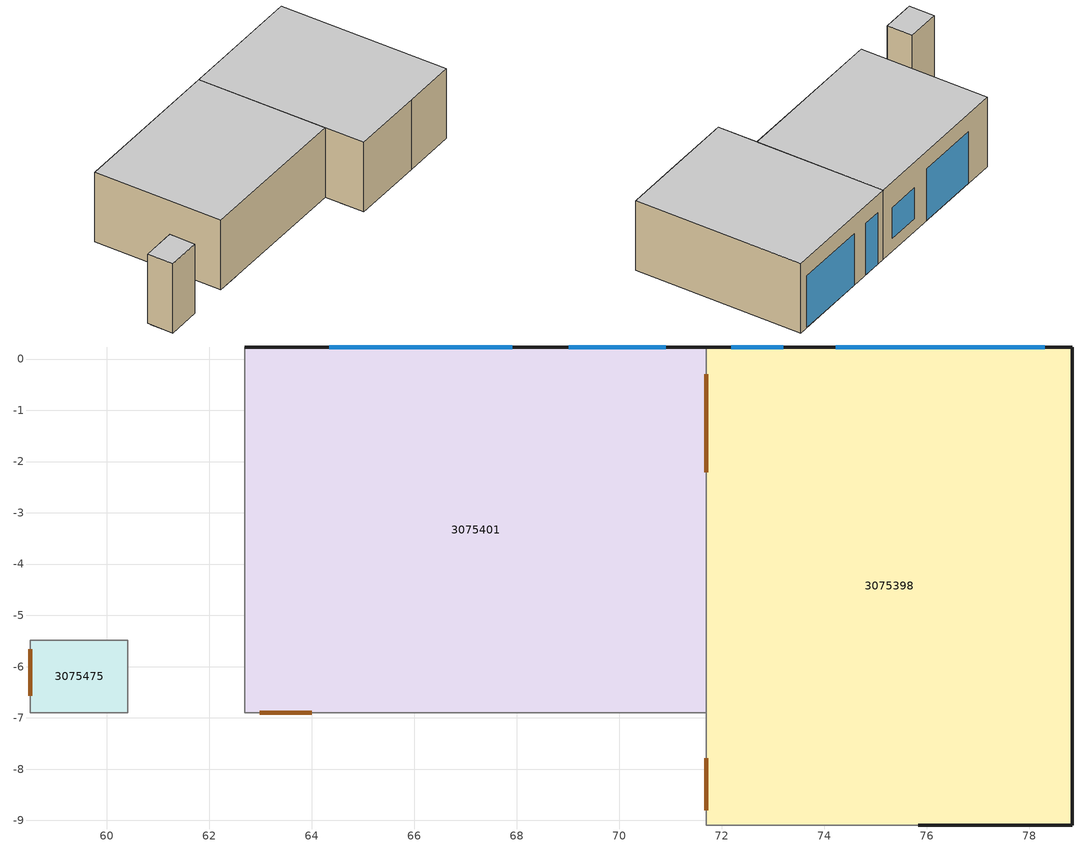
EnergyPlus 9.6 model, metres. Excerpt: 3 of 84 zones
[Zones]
3075401
 floor ground (7595720): 71.7,0.23 71.7,-6.9 62.7,-6.9 62.7,0.23 z46.64
 wall outside (7491882): 71.7,0.23 62.7,0.23 z46.64:50.68
 wall to 3075398 (7514533_Adjacent): 71.7,-6.9 71.7,0.23 z46.64:50.68
 wall to 3075364 (7515037): 62.7,-6.9 71.7,-6.9 z46.64:50.68
 wall to 3075375 (7515233): 62.7,0.23 62.7,-6.9 z46.64:50.68
 window (7537627): 67.92,0.23 64.35,0.23 z46.66:49.66
 window (7537741): 70.91,0.23 69.01,0.23 z47.4:49.2
 door inside (7559049): 71.7,-2.21 71.7,-0.3 z46.65:48.76
 door inside (7559370): 62.99,-6.9 64,-6.9 z46.65:48.76
 ceiling to 3075620 (7600772): 71.7,-6.9 71.7,0.23 62.7,0.23 62.7,-6.9 z50.68
3075398
 floor ground (7595720): 78.83,0.23 78.83,-9.09 71.7,-9.09 71.7,0.23 z46.64
 wall outside (7491699): 75.83,-9.09 78.83,-9.09 z46.64:50.68
 wall outside (7491806): 78.83,-9.09 78.83,0.23 z46.64:50.68
 wall outside (7491882): 78.83,0.23 71.7,0.23 z46.64:50.68
 wall to 3075364 (7514227): 71.7,-9.09 75.83,-9.09 z46.64:50.68
 wall to 3075364 (7514533): 71.7,-6.9 71.7,-9.09 z46.64:50.68
 window (7538308): 78.3,0.23 74.22,0.23 z46.66:49.66
 window (7538232): 73.2,0.23 72.18,0.23 z46.66:49.66
 door inside (7559431): 71.7,-7.79 71.7,-8.8 z46.65:48.76
 ceiling to 3075618 (7600772): 78.83,-9.09 78.83,0.23 71.7,0.23 71.7,-9.09 z50.68
3075475
 floor ground (7595720): 60.41,-5.49 60.41,-6.9 58.52,-6.9 58.52,-5.49 z46.64
 wall to 3075364 (7515393): 58.52,-6.9 60.41,-6.9 z46.64:50.68
 wall to 3075375 (7557749): 60.41,-6.9 60.41,-5.49 z46.64:50.68
 wall to 3075472 (7557750_Adjacent): 58.52,-5.49 58.52,-6.9 z46.64:50.68
 wall to 3075651 (7557751_Adjacent): 60.41,-5.49 58.52,-5.49 z46.64:50.68
 door inside (7558647): 58.52,-5.66 58.52,-6.57 z46.65:48.76
 ceiling to 3075660 (7600772): 60.41,-6.9 60.41,-5.49 58.52,-5.49 58.52,-6.9 z50.68
[Schedule:Compact]
3075620_NORM: Through: 08/31, For: AllDays, Until: 24:00, 0, Through: 09/01, For: AllDays, Until: 07:30, 0, Until: 08:00, 0.2, Until: 08:30, 0.3, Until: 09:00, 1, Until: 09:30, 1, Until: 10:00, 0.1, Until: 10:30, 0.1, Until: 11:00, 0, Until: 11:30, 0.8, Until: 12:00, 0.8, Until: 12:30, 0.8, Until: 13:00, 0, Until: 13:30, 0.5, Until: 14:00, 0.5, Until: 14:30, 0, Until: 15:00, 0, Until: 15:30, 0, Until: 16:00, 0, Until: 16:30, 0, Until: 17:00, 0.4, Until: 17:30, 0.2, Until: 24:00, 0, Through: 09/02, For: AllDays, Until: 07:30, 0, Until: 08:00, 0.4, Until: 08:30, 0.8, Until: 09:00, 0.8, Until: 09:30, 1, Until: 10:00, 1, Until: 10:30, 0.4, Until: 11:00, 0.4, Until: 11:30, 0.4, Until: 12:00, 0.4, Until: 12:30, 0.4, Until: 13:00, 0.2, Until: 13:30, 0.2, Until: 14:00, 0, Until: 14:30, 0, Until: 15:00, 0, Until: 15:30, 0, Until: 16:00, 0, Until: 16:30, 0, Until: 17:00, 0.3, Until: 17:30, 0.1, Until: 24:00, 0, Through: 09/03, For: AllDays, Until: 07:30, 0, Until: 08:00, 0.3, Until: 08:30, 0.6, Until: 09:00, 0.9, Until: 09:30, 0.9, Until: 10:00, 0.9, Until: 10:30, 0.9, Until: 11:00, 0.9, Until: 11:30, 0.9, Until: 12:00, 0.9, Until: 12:30, 0, Until: 13:00, 0.5, Until: 13:30, 0.5, Until: 14:00, 0.5, Until: 14:30, 0, Until: 15:00, 0, Until: 15:30, 0, Until: 16:00, 0, Until: 16:30, 0, Until: 17:00, 0, Until: 17:30, 0, Until: 24:00, 0, Through: 09/04, For: AllDays, Until: 07:30, 0, Until: 08:00, 0.4, Until: 08:30, 0.8, Until: 09:00, 0.8, Until: 09:30, 0.8, Until: 10:00, 0.2, Until: 10:30, 0.2, Until: 11:00, 0.7, Until: 11:30, 0.7, Until: 12:00, 0.7, Until: 12:30, 0.7, Until: 13:00, 0, Until: 13:30, 1, Until: 14:00, 1, Until: 14:30, 0, Until: 15:00, 0, Until: 15:30, 0, Until: 16:00, 0, Until: 16:30, 0, Until: 17:00, 0.1, Until: 17:30, 0.1, Until: 24:00, 0, Through: 09/05, For: AllDays, Until: 07:30, 0, Until: 08:00, 0, Until: 08:30, 0, Until: 09:00, 0, Until: 09:30, 0, Until: 10:00, 0, Until: 10:30, 0, Until: 11:00, 0, Until: 11:30, 0, Until: 12:00, 0, Until: 12:30, 0, Until: 13:00, 0, Until: 13:30, 0, Until: 14:00, 0, Until: 14:30, 0, Until: 15:00, 0, Until: 15:30, 0, Until: 16:00, 0, Until: 16:30, 0, Until: 17:00, 0, Until: 17:30, 0, Until: 24:00, 0, Through: 09/06, For: AllDays, Until: 07:30, 0, Until: 08:00, 0, Until: 08:30, 0, Until: 09:00, 0, Until: 09:30, 0, Until: 10:00, 0, Until: 10:30, 0, Until: 11:00, 0, Until: 11:30, 0, Until: 12:00, 0, Until: 12:30, 0, Until: 13:00, 0, Until: 13:30, 0, Until: 14:00, 0, Until: 14:30, 0, Until: 15:00, 0, Until: 15:30, 0, Until: 16:00, 0, Until: 16:30, 0, Until: 17:00, 0, Until: 17:30, 0, Until: 24:00, 0, Through: 09/07, For: AllDays, Until: 07:30, 0, Until: 08:00, 0.5, Until: 08:30, 1, Until: 09:00, 0, Until: 09:30, 0.2, Until: 10:00, 0.2, Until: 10:30, 0.2, Until: 11:00, 0.2, Until: 11:30, 0, Until: 12:00, 0.5, Until: 12:30, 0.5, Until: 13:00, 0.1, Until: 13:30, 0.1, Until: 14:00, 0.3, Until: 14:30, 0.3, Until: 15:00, 0, Until: 15:30, 0, Until: 16:00, 0, Until: 16:30, 0, Until: 17:00, 0, Until: 17:30, 0, Until: 24:00, 0, Through: 09/08, For: AllDays, Until: 07:30, 0, Until: 08:00, 0.2, Until: 08:30, 0.5, Until: 09:00, 0.5, Until: 09:30, 0.5, Until: 10:00, 0.5, Until: 10:30, 0.5, Until: 11:00, 0, Until: 11:30, 0.3, Until: 12:00, 0.3, Until: 12:30, 0.3, Until: 13:00, 1, Until: 13:30, 1, Until: 14:00, 1, Until: 14:30, 0, Until: 15:00, 0, Until: 15:30, 0, Until: 16:00, 0, Until: 16:30, 0, Until: 17:00, 0.2, Until: 17:30, 0.1, Until: 24:00, 0, Through: 09/09, For: AllDays, Until: 07:30, 0, Until: 08:00, 0.5, Until: 08:30, 1, Until: 09:00, 0.7, Until: 09:30, 0.7, Until: 10:00, 0, Until: 10:30, 0.4, Until: 11:00, 0.4, Until: 11:30, 0.4, Until: 12:00, 0.4, Until: 12:30, 0.4, Until: 13:00, 0.4, Until: 13:30, 0.4, Until: 14:00, 0, Until: 14:30, 0, Until: 15:00, 0, Until: 15:30, 0, Until: 16:00, 0, Until: 16:30, 0, Until: 17:00, 0.1, Until: 17:30, 0.1, Until: 24:00, 0, Through: 09/10, For: AllDays, Until: 07:30, 0, Until: 08:00, 0.2, Until: 08:30, 0.4, Until: 09:00, 0.4, Until: 09:30, 0.4, Until: 10:00, 0, Until: 10:30, 1, Until: 11:00, 1, Until: 11:30, 0, Until: 12:00, 0.1, Until: 12:30, 0.1, Until: 13:00, 0.3, Until: 13:30, 0.3, Until: 14:00, 0.3, Until: 14:30, 0, Until: 15:00, 0, Until: 15:30, 0, Until: 16:00, 0, Until: 16:30, 0, Until: 17:00, 0.3, Until: 17:30, 0.1, Until: 24:00, 0, Through: 09/11, For: AllDays, Until: 07:30, 0, Until: 08:00, 0.3, Until: 08:30, 0.5, Until: 09:00, 0, Until: 09:30, 0.8, Until: 10:00, 0.8, Until: 10:30, 0.6, Until: 11:00, 0.6, Until: 11:30, 0.6, Until: 12:00, 1, Until: 12:30, 1, Until: 13:00, 0.2, Until: 13:30, 0, Until: 14:00, 0, Until: 14:30, 0, Until: 15:00, 0, Until: 15:30, 0, Until: 16:00, 0, Until: 16:30, 0, Until: 17:00, 0, Until: 17:30, 0, Until: 24:00, 0, Through: 09/12, For: AllDays, Until: 07:30, 0, Until: 08:00, 0, Until: 08:30, 0, Until: 09:00, 0, Until: 09:30, 0, Until: 10:00, 0, Until: 10:30, 0, Until: 11:00, 0, Until: 11:30, 0, Until: 12:00, 0, Until: 12:30, 0, Until: 13:00, 0, Until: 13:30, 0, Until: 14:00, 0, Until: 14:30, 0, Until: 15:00, 0, Until: 15:30, 0, Until: 16:00, 0, Until: 16:30, 0, Until: 17:00, 0, Until: 17:30, 0, Until: 24:00, 0, Through: 09/13, For: AllDays, Until: 07:30, 0, Until: 08:00, 0, Until: 08:30, 0, Until: 09:00, 0, Until: 09:30, 0, Until: 10:00, 0, Until: 10:30, 0, Until: 11:00, 0, Until: 11:30, 0, Until: 12:00, 0, Until: 12:30, 0, Until: 13:00, 0, Until: 13:30, 0, Until: 14:00, 0, Until: 14:30, 0, Until: 15:00, 0, Until: 15:30, 0, Until: 16:00, 0, Until: 16:30, 0, Until: 17:00, 0, Until: 17:30, 0, Until: 24:00, 0, Through: 09/14, For: AllDays, Until: 07:30, 0, Until: 08:00, 0.3, Until: 08:30, 0.6, Until: 09:00, 1, Until: 09:30, 1, Until: 10:00, 1, Until: 10:30, 0, Until: 11:00, 0, Until: 11:30, 0, Until: 12:00, 0, Until: 12:30, 0, Until: 13:00, 0, Until: 13:30, 0.2, Until: 14:00, 0.2, Until: 14:30, 0.2, Until: 15:00, 0.2, Until: 15:30, 0, Until: 16:00, 0, Until: 16:30, 0, Until: 17:00, 0.4, Until: 17:30, 0.2, Until: 24:00, 0, Through: 09/15, For: AllDays, Until: 07:30, 0, Until: 08:00, 0.2, Until: 08:30, 0.4, Until: 09:00, 0.4, Until: 09:30, 0.3, Until: 10:00, 0.3, Until: 10:30, 0, Until: 11:00, 0.5, Until: 11:30, 0.5, Until: 12:00, 0.5, Until: 12:30, 0, Until: 13:00, 0, Until: 13:30, 0.2, Until: 14:00, 0.2, Until: 14:30, 0, Until: 15:00, 0, Until: 15:30, 0, Until: 16:00, 0, Until: 16:30, 0, Until: 17:00, 1, Until: 17:30, 0.5, Until: 24:00, 0, Through: 09/16, For: AllDays, Until: 07:30, 0, Until: 08:00, 0.5, Until: 08:30, 1, Until: 09:00, 0.8, Until: 09:30, 0.8, Until: 10:00, 0.8, Until: 10:30, 0.7, Until: 11:00, 0.7, Until: 11:30, 0.7, Until: 12:00, 0.7, Until: 12:30, 0.7, Until: 13:00, 0.7, Until: 13:30, 0.7, Until: 14:00, 0.7, Until: 14:30, 0, Until: 15:00, 0, Until: 15:30, 0, Until: 16:00, 0, Until: 16:30, 0, Until: 17:00, 0, Until: 17:30, 0, Until: 24:00, 0, Through: 09/17, For: AllDays, Until: 07:30, 0, Until: 08:00, 0.4, Until: 08:30, 0.8, Until: 09:00, 0.8, Until: 09:30, 0.8, Until: 10:00, 0, Until: 10:30, 1, Until: 11:00, 1, Until: 11:30, 1, Until: 12:00, 0.4, Until: 12:30, 0.4, Until: 13:00, 0.4, Until: 13:30, 0.4, Until: 14:00, 0, Until: 14:30, 0, Until: 15:00, 0, Until: 15:30, 0, Until: 16:00, 0, Until: 16:30, 0, Until: 17:00, 0, Until: 17:30, 0, Until: 24:00, 0, Through: 09/18, For: AllDays, Until: 07:30, 0, Until: 08:00, 0.2, Until: 08:30, 0.5, Until: 09:00, 0.3, Until: 09:30, 0.3, Until: 10:00, 0, Until: 10:30, 0.2, Until: 11:00, 0.2, Until: 11:30, 0.2, Until: 12:00, 1, Until: 12:30, 1, Until: 13:00, 1, Until: 13:30, 1, Until: 14:00, 1, Until: 14:30, 0, Until: 15:00, 0, Until: 15:30, 0, Until: 16:00, 0, Until: 16:30, 0, Until: 17:00, 0, Until: 17:30, 0, Until: 24:00, 0, Through: 09/19, For: AllDays, Until: 07:30, 0, Until: 08:00, 0, Until: 08:30, 0, Until: 09:00, 0, Until: 09:30, 0, Until: 10:00, 0, Until: 10:30, 0, Until: 11:00, 0, Until: 11:30, 0, Until: 12:00, 0, Until: 12:30, 0, Until: 13:00, 0, Until: 13:30, 0, Until: 14:00, 0, Until: 14:30, 0, Until: 15:00, 0, Until: 15:30, 0, Until: 16:00, 0, Until: 16:30, 0, Until: 17:00, 0, Until: 17:30, 0, Until: 24:00, 0, Through: 09/20, For: AllDays, Until: 07:30, 0, Until: 08:00, 0, Until: 08:30, 0, Until: 09:00, 0, Until: 09:30, 0, Until: 10:00, 0, Until: 10:30, 0, Until: 11:00, 0, Until: 11:30, 0, Until: 12:00, 0, Until: 12:30, 0, Until: 13:00, 0, Until: 13:30, 0, Until: 14:00, 0, Until: 14:30, 0, Until: 15:00, 0, Until: 15:30, 0, Until: 16:00, 0, Until: 16:30, 0, Until: 17:00, 0, Until: 17:30, 0, Until: 24:00, 0, Through: 09/21, For: AllDays, Until: 07:30, 0, Until: 08:00, 0.5, Until: 08:30, 1, Until: 09:00, 1, Until: 09:30, 0.1, Until: 10:00, 0.1, Until: 10:30, 0.7, Until: 11:00, 0.7, Until: 11:30, 0.7, Until: 12:00, 0.7, Until: 12:30, 0.7, Until: 13:00, 0.1, Until: 13:30, 0.1, Until: 14:00, 0.1, Until: 14:30, 0, Until: 15:00, 0, Until: 15:30, 0, Until: 16:00, 0, Until: 16:30, 0, Until: 17:00, 0.2, Until: 17:30, 0.1, Until: 24:00, 0, Through: 09/22, For: AllDays, Until: 07:30, 0, Until: 08:00, 0.2, Until: 08:30, 0.4, Until: 09:00, 0.4, Until: 09:30, 0.4, Until: 10:00, 0, Until: 10:30, 0, Until: 11:00, 0, Until: 11:30, 0.3, Until: 12:00, 0.3, Until: 12:30, 0.3, Until: 13:00, 0.1, Until: 13:30, 0.1, Until: 14:00, 0.1, Until: 14:30, 0, Until: 15:00, 0, Until: 15:30, 0, Until: 16:00, 0, Until: 16:30, 0, Until: 17:00, 0.3, Until: 17:30, 0.2, Until: 24:00, 0, Through: 09/23, For: AllDays, Until: 07:30, 0, Until: 08:00, 0.5, Until: 08:30, 1, Until: 09:00, 1, Until: 09:30, 0.6, Until: 10:00, 0.6, Until: 10:30, 0.5, Until: 11:00, 0.5, Until: 11:30, 0.5, Until: 12:00, 0.5, Until: 12:30, 0.5, Until: 13:00, 0, Until: 13:30, 0, Until: 14:00, 0, Until: 14:30, 0, Until: 15:00, 0, Until: 15:30, 0, Until: 16:00, 0, Until: 16:30, 0, Until: 17:00, 0, Until: 17:30, 0, Until: 24:00, 0, Through: 09/24, For: AllDays, Until: 07:30, 0, Until: 08:00, 0.3, Until: 08:30, 0.5, Until: 09:00, 0.5, Until: 09:30, 0, Until: 10:00, 0, Until: 10:30, 0, Until: 11:00, 0, Until: 11:30, 0, Until: 12:00, 0, Until: 12:30, 0, Until: 13:00, 0, Until: 13:30, 1, Until: 14:00, 1, Until: 14:30, 1, Until: 15:00, 0, Until: 15:30, 0, Until: 16:00, 0, Until: 16:30, 0, Until: 17:00, 0, Until: 17:30, 0, Until: 24:00, 0, Through: 09/25, For: AllDays, Until: 07:30, 0, Until: 08:00, 0.5, Until: 08:30, 1, Until: 09:00, 0.9, Until: 09:30, 0.9, Until: 10:00, 0.9, Until: 10:30, 0.9, Until: 11:00, 0.9, Until: 11:30, 0.9, Until: 12:00, 0.9, Until: 12:30, 0.9, Until: 13:00, 0.4, Until: 13:30, 0.4, Until: 14:00, 0, Until: 14:30, 0, Until: 15:00, 0, Until: 15:30, 0, Until: 16:00, 0, Until: 16:30, 0, Until: 17:00, 0, Until: 17:30, 0, Until: 24:00, 0, Through: 09/26, For: AllDays, Until: 07:30, 0, Until: 08:00, 0, Until: 08:30, 0, Until: 09:00, 0, Until: 09:30, 0, Until: 10:00, 0, Until: 10:30, 0, Until: 11:00, 0, Until: 11:30, 0, Until: 12:00, 0, Until: 12:30, 0, Until: 13:00, 0, Until: 13:30, 0, Until: 14:00, 0, Until: 14:30, 0, Until: 15:00, 0, Until: 15:30, 0, Until: 16:00, 0, Until: 16:30, 0, Until: 17:00, 0, Until: 17:30, 0, Until: 24:00, 0, Through: 09/27, For: AllDays, Until: 07:30, 0, Until: 08:00, 0, Until: 08:30, 0, Until: 09:00, 0, Until: 09:30, 0, Until: 10:00, 0, Until: 10:30, 0, Until: 11:00, 0, Until: 11:30, 0, Until: 12:00, 0, Until: 12:30, 0, Until: 13:00, 0, Until: 13:30, 0, Until: 14:00, 0, Until: 14:30, 0, Until: 15:00, 0, Until: 15:30, 0, Until: 16:00, 0, Until: 16:30, 0, Until: 17:00, 0, Until: 17:30, 0, Until: 24:00, 0, Through: 09/28, For: AllDays, Until: 07:30, 0, Until: 08:00, 0.3, Until: 08:30, 0.6, Until: 09:00, 1, Until: 09:30, 1, Until: 10:00, 0, Until: 10:30, 0.5, Until: 11:00, 0.5, Until: 11:30, 0, Until: 12:00, 0.2, Until: 12:30, 0.2, Until: 13:00, 0.2, Until: 13:30, 0.2, Until: 14:00, 0.2, Until: 14:30, 0.2, Until: 15:00, 0, Until: 15:30, 0, Until: 16:00, 0, Until: 16:30, 0, Until: 17:00, 0, Until: 17:30, 0, Until: 24:00, 0, Through: 09/29, For: AllDays, Until: 07:30, 0, Until: 08:00, 0.4, Until: 08:30, 0.8, Until: 09:00, 1, Until: 09:30, 1, Until: 10:00, 0, Until: 10:30, 0, Until: 11:00, 0, Until: 11:30, 1, Until: 12:00, 1, Until: 12:30, 1, Until: 13:00, 0.3, Until: 13:30, 0.3, Until: 14:00, 0, Until: 14:30, 0, Until: 15:00, 0, Until: 15:30, 0, Until: 16:00, 0, Until: 16:30, 0, Until: 17:00, 0, Until: 17:30, 0, Until: 24:00, 0, Through: 09/30, For: AllDays, Until: 07:30, 0, Until: 08:00, 0.5, Until: 08:30, 1, Until: 09:00, 1, Until: 09:30, 1, Until: 10:00, 1, Until: 10:30, 0, Until: 11:00, 0.9, Until: 11:30, 0.9, Until: 12:00, 0.9, Until: 12:30, 0, Until: 13:00, 0.2, Until: 13:30, 0.2, Until: 14:00, 0.2, Until: 14:30, 0, Until: 15:00, 0, Until: 15:30, 0, Until: 16:00, 0, Until: 16:30, 0, Until: 17:00, 0.1, Until: 17:30, 0.1, Until: 24:00, 0, Through: 12/31, For: AllDays, Until: 24:00, 0
3075620_L: Through: 08/31, For: AllDays, Until: 24:00, 0, Through: 09/01, For: AllDays, Until: 07:30, 0, Until: 08:00, 1, Until: 08:30, 1, Until: 09:00, 1, Until: 09:30, 1, Until: 10:00, 1, Until: 10:30, 1, Until: 11:00, 0, Until: 11:30, 1, Until: 12:00, 1, Until: 12:30, 1, Until: 13:00, 0, Until: 13:30, 1, Until: 14:00, 1, Until: 14:30, 0, Until: 15:00, 0, Until: 15:30, 0, Until: 16:00, 0, Until: 16:30, 0, Until: 17:00, 1, Until: 17:30, 1, Until: 24:00, 0, Through: 09/02, For: AllDays, Until: 07:30, 0, Until: 08:00, 1, Until: 08:30, 1, Until: 09:00, 1, Until: 09:30, 1, Until: 10:00, 1, Until: 10:30, 1, Until: 11:00, 1, Until: 11:30, 1, Until: 12:00, 1, Until: 12:30, 1, Until: 13:00, 1, Until: 13:30, 1, Until: 14:00, 0, Until: 14:30, 0, Until: 15:00, 0, Until: 15:30, 0, Until: 16:00, 0, Until: 16:30, 0, Until: 17:00, 1, Until: 17:30, 1, Until: 24:00, 0, Through: 09/03, For: AllDays, Until: 07:30, 0, Until: 08:00, 1, Until: 08:30, 1, Until: 09:00, 1, Until: 09:30, 1, Until: 10:00, 1, Until: 10:30, 1, Until: 11:00, 1, Until: 11:30, 1, Until: 12:00, 1, Until: 12:30, 0, Until: 13:00, 1, Until: 13:30, 1, Until: 14:00, 1, Until: 14:30, 0, Until: 15:00, 0, Until: 15:30, 0, Until: 16:00, 0, Until: 16:30, 0, Until: 17:00, 0, Until: 17:30, 0, Until: 24:00, 0, Through: 09/04, For: AllDays, Until: 07:30, 0, Until: 08:00, 1, Until: 08:30, 1, Until: 09:00, 1, Until: 09:30, 1, Until: 10:00, 1, Until: 10:30, 1, Until: 11:00, 1, Until: 11:30, 1, Until: 12:00, 1, Until: 12:30, 1, Until: 13:00, 0, Until: 13:30, 1, Until: 14:00, 1, Until: 14:30, 0, Until: 15:00, 0, Until: 15:30, 0, Until: 16:00, 0, Until: 16:30, 0, Until: 17:00, 1, Until: 17:30, 1, Until: 24:00, 0, Through: 09/05, For: AllDays, Until: 07:30, 0, Until: 08:00, 0, Until: 08:30, 0, Until: 09:00, 0, Until: 09:30, 0, Until: 10:00, 0, Until: 10:30, 0, Until: 11:00, 0, Until: 11:30, 0, Until: 12:00, 0, Until: 12:30, 0, Until: 13:00, 0, Until: 13:30, 0, Until: 14:00, 0, Until: 14:30, 0, Until: 15:00, 0, Until: 15:30, 0, Until: 16:00, 0, Until: 16:30, 0, Until: 17:00, 0, Until: 17:30, 0, Until: 24:00, 0, Through: 09/06, For: AllDays, Until: 07:30, 0, Until: 08:00, 0, Until: 08:30, 0, Until: 09:00, 0, Until: 09:30, 0, Until: 10:00, 0, Until: 10:30, 0, Until: 11:00, 0, Until: 11:30, 0, Until: 12:00, 0, Until: 12:30, 0, Until: 13:00, 0, Until: 13:30, 0, Until: 14:00, 0, Until: 14:30, 0, Until: 15:00, 0, Until: 15:30, 0, Until: 16:00, 0, Until: 16:30, 0, Until: 17:00, 0, Until: 17:30, 0, Until: 24:00, 0, Through: 09/07, For: AllDays, Until: 07:30, 0, Until: 08:00, 1, Until: 08:30, 1, Until: 09:00, 0, Until: 09:30, 1, Until: 10:00, 1, Until: 10:30, 1, Until: 11:00, 1, Until: 11:30, 0, Until: 12:00, 1, Until: 12:30, 1, Until: 13:00, 1, Until: 13:30, 1, Until: 14:00, 1, Until: 14:30, 1, Until: 15:00, 0, Until: 15:30, 0, Until: 16:00, 0, Until: 16:30, 0, Until: 17:00, 0, Until: 17:30, 0, Until: 24:00, 0, Through: 09/08, For: AllDays, Until: 07:30, 0, Until: 08:00, 1, Until: 08:30, 1, Until: 09:00, 1, Until: 09:30, 1, Until: 10:00, 1, Until: 10:30, 1, Until: 11:00, 0, Until: 11:30, 1, Until: 12:00, 1, Until: 12:30, 1, Until: 13:00, 1, Until: 13:30, 1, Until: 14:00, 1, Until: 14:30, 0, Until: 15:00, 0, Until: 15:30, 0, Until: 16:00, 0, Until: 16:30, 0, Until: 17:00, 1, Until: 17:30, 1, Until: 24:00, 0, Through: 09/09, For: AllDays, Until: 07:30, 0, Until: 08:00, 1, Until: 08:30, 1, Until: 09:00, 1, Until: 09:30, 1, Until: 10:00, 0, Until: 10:30, 1, Until: 11:00, 1, Until: 11:30, 1, Until: 12:00, 1, Until: 12:30, 1, Until: 13:00, 1, Until: 13:30, 1, Until: 14:00, 0, Until: 14:30, 0, Until: 15:00, 0, Until: 15:30, 0, Until: 16:00, 0, Until: 16:30, 0, Until: 17:00, 1, Until: 17:30, 1, Until: 24:00, 0, Through: 09/10, For: AllDays, Until: 07:30, 0, Until: 08:00, 1, Until: 08:30, 1, Until: 09:00, 1, Until: 09:30, 1, Until: 10:00, 0, Until: 10:30, 1, Until: 11:00, 1, Until: 11:30, 0, Until: 12:00, 1, Until: 12:30, 1, Until: 13:00, 1, Until: 13:30, 1, Until: 14:00, 1, Until: 14:30, 0, Until: 15:00, 0, Until: 15:30, 0, Until: 16:00, 0, Until: 16:30, 0, Until: 17:00, 1, Until: 17:30, 1, Until: 24:00, 0, Through: 09/11, For: AllDays, Until: 07:30, 0, Until: 08:00, 1, Until: 08:30, 1, Until: 09:00, 0, Until: 09:30, 1, Until: 10:00, 1, Until: 10:30, 1, Until: 11:00, 1, Until: 11:30, 1, Until: 12:00, 1, Until: 12:30, 1, Until: 13:00, 1, Until: 13:30, 0, Until: 14:00, 0, Until: 14:30, 0, Until: 15:00, 0, Until: 15:30, 0, Until: 16:00, 0, Until: 16:30, 0, Until: 17:00, 0, Until: 17:30, 0, Until: 24:00, 0, Through: 09/12, For: AllDays, Until: 07:30, 0, Until: 08:00, 0, Until: 08:30, 0, Until: 09:00, 0, Until: 09:30, 0, Until: 10:00, 0, Until: 10:30, 0, Until: 11:00, 0, Until: 11:30, 0, Until: 12:00, 0, Until: 12:30, 0, Until: 13:00, 0, Until: 13:30, 0, Until: 14:00, 0, Until: 14:30, 0, Until: 15:00, 0, Until: 15:30, 0, Until: 16:00, 0, Until: 16:30, 0, Until: 17:00, 0, Until: 17:30, 0, Until: 24:00, 0, Through: 09/13, For: AllDays, Until: 07:30, 0, Until: 08:00, 0, Until: 08:30, 0, Until: 09:00, 0, Until: 09:30, 0, Until: 10:00, 0, Until: 10:30, 0, Until: 11:00, 0, Until: 11:30, 0, Until: 12:00, 0, Until: 12:30, 0, Until: 13:00, 0, Until: 13:30, 0, Until: 14:00, 0, Until: 14:30, 0, Until: 15:00, 0, Until: 15:30, 0, Until: 16:00, 0, Until: 16:30, 0, Until: 17:00, 0, Until: 17:30, 0, Until: 24:00, 0, Through: 09/14, For: AllDays, Until: 07:30, 0, Until: 08:00, 1, Until: 08:30, 1, Until: 09:00, 1, Until: 09:30, 1, Until: 10:00, 1, Until: 10:30, 0, Until: 11:00, 0, Until: 11:30, 0, Until: 12:00, 0, Until: 12:30, 0, Until: 13:00, 0, Until: 13:30, 1, Until: 14:00, 1, Until: 14:30, 1, Until: 15:00, 1, Until: 15:30, 0, Until: 16:00, 0, Until: 16:30, 0, Until: 17:00, 1, Until: 17:30, 1, Until: 24:00, 0, Through: 09/15, For: AllDays, Until: 07:30, 0, Until: 08:00, 1, Until: 08:30, 1, Until: 09:00, 1, Until: 09:30, 1, Until: 10:00, 1, Until: 10:30, 0, Until: 11:00, 1, Until: 11:30, 1, Until: 12:00, 1, Until: 12:30, 0, Until: 13:00, 0, Until: 13:30, 1, Until: 14:00, 1, Until: 14:30, 0, Until: 15:00, 0, Until: 15:30, 0, Until: 16:00, 0, Until: 16:30, 0, Until: 17:00, 1, Until: 17:30, 1, Until: 24:00, 0, Through: 09/16, For: AllDays, Until: 07:30, 0, Until: 08:00, 1, Until: 08:30, 1, Until: 09:00, 1, Until: 09:30, 1, Until: 10:00, 1, Until: 10:30, 1, Until: 11:00, 1, Until: 11:30, 1, Until: 12:00, 1, Until: 12:30, 1, Until: 13:00, 1, Until: 13:30, 1, Until: 14:00, 1, Until: 14:30, 0, Until: 15:00, 0, Until: 15:30, 0, Until: 16:00, 0, Until: 16:30, 0, Until: 17:00, 0, Until: 17:30, 0, Until: 24:00, 0, Through: 09/17, For: AllDays, Until: 07:30, 0, Until: 08:00, 1, Until: 08:30, 1, Until: 09:00, 1, Until: 09:30, 1, Until: 10:00, 0, Until: 10:30, 1, Until: 11:00, 1, Until: 11:30, 1, Until: 12:00, 1, Until: 12:30, 1, Until: 13:00, 1, Until: 13:30, 1, Until: 14:00, 0, Until: 14:30, 0, Until: 15:00, 0, Until: 15:30, 0, Until: 16:00, 0, Until: 16:30, 0, Until: 17:00, 0, Until: 17:30, 0, Until: 24:00, 0, Through: 09/18, For: AllDays, Until: 07:30, 0, Until: 08:00, 1, Until: 08:30, 1, Until: 09:00, 1, Until: 09:30, 1, Until: 10:00, 0, Until: 10:30, 1, Until: 11:00, 1, Until: 11:30, 1, Until: 12:00, 1, Until: 12:30, 1, Until: 13:00, 1, Until: 13:30, 1, Until: 14:00, 1, Until: 14:30, 0, Until: 15:00, 0, Until: 15:30, 0, Until: 16:00, 0, Until: 16:30, 0, Until: 17:00, 0, Until: 17:30, 0, Until: 24:00, 0, Through: 09/19, For: AllDays, Until: 07:30, 0, Until: 08:00, 0, Until: 08:30, 0, Until: 09:00, 0, Until: 09:30, 0, Until: 10:00, 0, Until: 10:30, 0, Until: 11:00, 0, Until: 11:30, 0, Until: 12:00, 0, Until: 12:30, 0, Until: 13:00, 0, Until: 13:30, 0, Until: 14:00, 0, Until: 14:30, 0, Until: 15:00, 0, Until: 15:30, 0, Until: 16:00, 0, Until: 16:30, 0, Until: 17:00, 0, Until: 17:30, 0, Until: 24:00, 0, Through: 09/20, For: AllDays, Until: 07:30, 0, Until: 08:00, 0, Until: 08:30, 0, Until: 09:00, 0, Until: 09:30, 0, Until: 10:00, 0, Until: 10:30, 0, Until: 11:00, 0, Until: 11:30, 0, Until: 12:00, 0, Until: 12:30, 0, Until: 13:00, 0, Until: 13:30, 0, Until: 14:00, 0, Until: 14:30, 0, Until: 15:00, 0, Until: 15:30, 0, Until: 16:00, 0, Until: 16:30, 0, Until: 17:00, 0, Until: 17:30, 0, Until: 24:00, 0, Through: 09/21, For: AllDays, Until: 07:30, 0, Until: 08:00, 1, Until: 08:30, 1, Until: 09:00, 1, Until: 09:30, 1, Until: 10:00, 1, Until: 10:30, 1, Until: 11:00, 1, Until: 11:30, 1, Until: 12:00, 1, Until: 12:30, 1, Until: 13:00, 1, Until: 13:30, 1, Until: 14:00, 1, Until: 14:30, 0, Until: 15:00, 0, Until: 15:30, 0, Until: 16:00, 0, Until: 16:30, 0, Until: 17:00, 1, Until: 17:30, 1, Until: 24:00, 0, Through: 09/22, For: AllDays, Until: 07:30, 0, Until: 08:00, 1, Until: 08:30, 1, Until: 09:00, 1, Until: 09:30, 1, Until: 10:00, 0, Until: 10:30, 0, Until: 11:00, 0, Until: 11:30, 1, Until: 12:00, 1, Until: 12:30, 1, Until: 13:00, 1, Until: 13:30, 1, Until: 14:00, 1, Until: 14:30, 0, Until: 15:00, 0, Until: 15:30, 0, Until: 16:00, 0, Until: 16:30, 0, Until: 17:00, 1, Until: 17:30, 1, Until: 24:00, 0, Through: 09/23, For: AllDays, Until: 07:30, 0, Until: 08:00, 1, Until: 08:30, 1, Until: 09:00, 1, Until: 09:30, 1, Until: 10:00, 1, Until: 10:30, 1, Until: 11:00, 1, Until: 11:30, 1, Until: 12:00, 1, Until: 12:30, 1, Until: 13:00, 0, Until: 13:30, 0, Until: 14:00, 0, Until: 14:30, 0, Until: 15:00, 0, Until: 15:30, 0, Until: 16:00, 0, Until: 16:30, 0, Until: 17:00, 0, Until: 17:30, 0, Until: 24:00, 0, Through: 09/24, For: AllDays, Until: 07:30, 0, Until: 08:00, 1, Until: 08:30, 1, Until: 09:00, 1, Until: 09:30, 0, Until: 10:00, 0, Until: 10:30, 0, Until: 11:00, 0, Until: 11:30, 0, Until: 12:00, 0, Until: 12:30, 0, Until: 13:00, 0, Until: 13:30, 1, Until: 14:00, 1, Until: 14:30, 1, Until: 15:00, 0, Until: 15:30, 0, Until: 16:00, 0, Until: 16:30, 0, Until: 17:00, 0, Until: 17:30, 0, Until: 24:00, 0, Through: 09/25, For: AllDays, Until: 07:30, 0, Until: 08:00, 1, Until: 08:30, 1, Until: 09:00, 1, Until: 09:30, 1, Until: 10:00, 1, Until: 10:30, 1, Until: 11:00, 1, Until: 11:30, 1, Until: 12:00, 1, Until: 12:30, 1, Until: 13:00, 1, Until: 13:30, 1, Until: 14:00, 0, Until: 14:30, 0, Until: 15:00, 0, Until: 15:30, 0, Until: 16:00, 0, Until: 16:30, 0, Until: 17:00, 0, Until: 17:30, 0, Until: 24:00, 0, Through: 09/26, For: AllDays, Until: 07:30, 0, Until: 08:00, 0, Until: 08:30, 0, Until: 09:00, 0, Until: 09:30, 0, Until: 10:00, 0, Until: 10:30, 0, Until: 11:00, 0, Until: 11:30, 0, Until: 12:00, 0, Until: 12:30, 0, Until: 13:00, 0, Until: 13:30, 0, Until: 14:00, 0, Until: 14:30, 0, Until: 15:00, 0, Until: 15:30, 0, Until: 16:00, 0, Until: 16:30, 0, Until: 17:00, 0, Until: 17:30, 0, Until: 24:00, 0, Through: 09/27, For: AllDays, Until: 07:30, 0, Until: 08:00, 0, Until: 08:30, 0, Until: 09:00, 0, Until: 09:30, 0, Until: 10:00, 0, Until: 10:30, 0, Until: 11:00, 0, Until: 11:30, 0, Until: 12:00, 0, Until: 12:30, 0, Until: 13:00, 0, Until: 13:30, 0, Until: 14:00, 0, Until: 14:30, 0, Until: 15:00, 0, Until: 15:30, 0, Until: 16:00, 0, Until: 16:30, 0, Until: 17:00, 0, Until: 17:30, 0, Until: 24:00, 0, Through: 09/28, For: AllDays, Until: 07:30, 0, Until: 08:00, 1, Until: 08:30, 1, Until: 09:00, 1, Until: 09:30, 1, Until: 10:00, 0, Until: 10:30, 1, Until: 11:00, 1, Until: 11:30, 0, Until: 12:00, 1, Until: 12:30, 1, Until: 13:00, 1, Until: 13:30, 1, Until: 14:00, 1, Until: 14:30, 1, Until: 15:00, 0, Until: 15:30, 0, Until: 16:00, 0, Until: 16:30, 0, Until: 17:00, 0, Until: 17:30, 0, Until: 24:00, 0, Through: 09/29, For: AllDays, Until: 07:30, 0, Until: 08:00, 1, Until: 08:30, 1, Until: 09:00, 1, Until: 09:30, 1, Until: 10:00, 0, Until: 10:30, 0, Until: 11:00, 0, Until: 11:30, 1, Until: 12:00, 1, Until: 12:30, 1, Until: 13:00, 1, Until: 13:30, 1, Until: 14:00, 0, Until: 14:30, 0, Until: 15:00, 0, Until: 15:30, 0, Until: 16:00, 0, Until: 16:30, 0, Until: 17:00, 0, Until: 17:30, 0, Until: 24:00, 0, Through: 09/30, For: AllDays, Until: 07:30, 0, Until: 08:00, 1, Until: 08:30, 1, Until: 09:00, 1, Until: 09:30, 1, Until: 10:00, 1, Until: 10:30, 0, Until: 11:00, 1, Until: 11:30, 1, Until: 12:00, 1, Until: 12:30, 0, Until: 13:00, 1, Until: 13:30, 1, Until: 14:00, 1, Until: 14:30, 0, Until: 15:00, 0, Until: 15:30, 0, Until: 16:00, 0, Until: 16:30, 0, Until: 17:00, 1, Until: 17:30, 1, Until: 24:00, 0, Through: 12/31, For: AllDays, Until: 24:00, 0
3075706_NORM: Through: 08/31, For: AllDays, Until: 24:00, 0, Through: 09/01, For: AllDays, Until: 07:30, 0, Until: 08:00, 0, Until: 08:30, 0, Until: 09:00, 0, Until: 09:30, 0, Until: 10:00, 0, Until: 10:30, 1, Until: 11:00, 1, Until: 11:30, 1, Until: 12:00, 1, Until: 12:30, 0, Until: 13:00, 0, Until: 13:30, 0.7, Until: 14:00, 0.7, Until: 14:30, 0.7, Until: 15:00, 0, Until: 15:30, 0, Until: 16:00, 0, Until: 16:30, 0, Until: 17:00, 0, Until: 17:30, 0, Until: 24:00, 0, Through: 09/02, For: AllDays, Until: 07:30, 0, Until: 08:00, 0.1, Until: 08:30, 0.1, Until: 09:00, 1, Until: 09:30, 1, Until: 10:00, 0.3, Until: 10:30, 0.3, Until: 11:00, 0.3, Until: 11:30, 0.3, Until: 12:00, 0.8, Until: 12:30, 0.8, Until: 13:00, 0.8, Until: 13:30, 0.8, Until: 14:00, 0, Until: 14:30, 0, Until: 15:00, 0.7, Until: 15:30, 0.7, Until: 16:00, 0.7, Until: 16:30, 0, Until: 17:00, 0, Until: 17:30, 0, Until: 24:00, 0, Through: 09/03, For: AllDays, Until: 07:30, 0, Until: 08:00, 0, Until: 08:30, 0, Until: 09:00, 0, Until: 09:30, 1, Until: 10:00, 1, Until: 10:30, 0, Until: 11:00, 0, Until: 11:30, 0, Until: 12:00, 0, Until: 12:30, 0, Until: 13:00, 0, Until: 13:30, 0, Until: 14:00, 0, Until: 14:30, 0, Until: 15:00, 0, Until: 15:30, 0.4, Until: 16:00, 0.4, Until: 16:30, 0, Until: 17:00, 0, Until: 17:30, 0, Until: 24:00, 0, Through: 09/04, For: AllDays, Until: 07:30, 0, Until: 08:00, 0.5, Until: 08:30, 1, Until: 09:00, 1, Until: 09:30, 1, Until: 10:00, 1, Until: 10:30, 0, Until: 11:00, 0, Until: 11:30, 0.7, Until: 12:00, 0.7, Until: 12:30, 0.9, Until: 13:00, 0.9, Until: 13:30, 0, Until: 14:00, 0, Until: 14:30, 0, Until: 15:00, 0, Until: 15:30, 0, Until: 16:00, 0, Until: 16:30, 0, Until: 17:00, 0, Until: 17:30, 0, Until: 24:00, 0, Through: 09/05, For: AllDays, Until: 07:30, 0, Until: 08:00, 0, Until: 08:30, 0, Until: 09:00, 0, Until: 09:30, 0, Until: 10:00, 0, Until: 10:30, 0, Until: 11:00, 0, Until: 11:30, 0, Until: 12:00, 0, Until: 12:30, 0, Until: 13:00, 0, Until: 13:30, 0, Until: 14:00, 0, Until: 14:30, 0, Until: 15:00, 0, Until: 15:30, 0, Until: 16:00, 0, Until: 16:30, 0, Until: 17:00, 0, Until: 17:30, 0, Until: 24:00, 0, Through: 09/06, For: AllDays, Until: 07:30, 0, Until: 08:00, 0, Until: 08:30, 0, Until: 09:00, 0, Until: 09:30, 0, Until: 10:00, 0, Until: 10:30, 0, Until: 11:00, 0, Until: 11:30, 0, Until: 12:00, 0, Until: 12:30, 0, Until: 13:00, 0, Until: 13:30, 0, Until: 14:00, 0, Until: 14:30, 0, Until: 15:00, 0, Until: 15:30, 0, Until: 16:00, 0, Until: 16:30, 0, Until: 17:00, 0, Until: 17:30, 0, Until: 24:00, 0, Through: 09/07, For: AllDays, Until: 07:30, 0, Until: 08:00, 0.2, Until: 08:30, 0.5, Until: 09:00, 0.5, Until: 09:30, 0.5, Until: 10:00, 0.4, Until: 10:30, 0.4, Until: 11:00, 0.4, Until: 11:30, 0.4, Until: 12:00, 0, Until: 12:30, 0, Until: 13:00, 0, Until: 13:30, 1, Until: 14:00, 1, Until: 14:30, 0, Until: 15:00, 0, Until: 15:30, 0, Until: 16:00, 0, Until: 16:30, 0, Until: 17:00, 0, Until: 17:30, 0, Until: 24:00, 0, Through: 09/08, For: AllDays, Until: 07:30, 0, Until: 08:00, 0, Until: 08:30, 0.1, Until: 09:00, 0, Until: 09:30, 0, Until: 10:00, 0, Until: 10:30, 1, Until: 11:00, 1, Until: 11:30, 0, Until: 12:00, 0, Until: 12:30, 0, Until: 13:00, 0.5, Until: 13:30, 0.5, Until: 14:00, 0.5, Until: 14:30, 0, Until: 15:00, 0, Until: 15:30, 0, Until: 16:00, 0, Until: 16:30, 0, Until: 17:00, 0, Until: 17:30, 0, Until: 24:00, 0, Through: 09/09, For: AllDays, Until: 07:30, 0, Until: 08:00, 0.2, Until: 08:30, 0.4, Until: 09:00, 0.4, Until: 09:30, 0.4, Until: 10:00, 0, Until: 10:30, 0.3, Until: 11:00, 0.3, Until: 11:30, 0.3, Until: 12:00, 0, Until: 12:30, 1, Until: 13:00, 1, Until: 13:30, 1, Until: 14:00, 0, Until: 14:30, 0, Until: 15:00, 0.5, Until: 15:30, 0.5, Until: 16:00, 0.5, Until: 16:30, 0, Until: 17:00, 0, Until: 17:30, 0, Until: 24:00, 0, Through: 09/10, For: AllDays, Until: 07:30, 0, Until: 08:00, 0.1, Until: 08:30, 0.2, Until: 09:00, 0.2, Until: 09:30, 0.2, Until: 10:00, 0.2, Until: 10:30, 0.2, Until: 11:00, 0.2, Until: 11:30, 0.2, Until: 12:00, 0.1, Until: 12:30, 0.1, Until: 13:00, 0.1, Until: 13:30, 0.1, Until: 14:00, 0.1, Until: 14:30, 0, Until: 15:00, 0, Until: 15:30, 1, Until: 16:00, 1, Until: 16:30, 0, Until: 17:00, 0, Until: 17:30, 0, Until: 24:00, 0, Through: 09/11, For: AllDays, Until: 07:30, 0, Until: 08:00, 0.5, Until: 08:30, 1, Until: 09:00, 1, Until: 09:30, 1, Until: 10:00, 0, Until: 10:30, 0, Until: 11:00, 0, Until: 11:30, 1, Until: 12:00, 1, Until: 12:30, 0, Until: 13:00, 0, Until: 13:30, 0.4, Until: 14:00, 0.4, Until: 14:30, 0, Until: 15:00, 0, Until: 15:30, 0, Until: 16:00, 0, Until: 16:30, 0, Until: 17:00, 0, Until: 17:30, 0, Until: 24:00, 0, Through: 09/12, For: AllDays, Until: 07:30, 0, Until: 08:00, 0, Until: 08:30, 0, Until: 09:00, 0, Until: 09:30, 0, Until: 10:00, 0, Until: 10:30, 0, Until: 11:00, 0, Until: 11:30, 0, Until: 12:00, 0, Until: 12:30, 0, Until: 13:00, 0, Until: 13:30, 0, Until: 14:00, 0, Until: 14:30, 0, Until: 15:00, 0, Until: 15:30, 0, Until: 16:00, 0, Until: 16:30, 0, Until: 17:00, 0, Until: 17:30, 0, Until: 24:00, 0, Through: 09/13, For: AllDays, Until: 07:30, 0, Until: 08:00, 0, Until: 08:30, 0, Until: 09:00, 0, Until: 09:30, 0, Until: 10:00, 0, Until: 10:30, 0, Until: 11:00, 0, Until: 11:30, 0, Until: 12:00, 0, Until: 12:30, 0, Until: 13:00, 0, Until: 13:30, 0, Until: 14:00, 0, Until: 14:30, 0, Until: 15:00, 0, Until: 15:30, 0, Until: 16:00, 0, Until: 16:30, 0, Until: 17:00, 0, Until: 17:30, 0, Until: 24:00, 0, Through: 09/14, For: AllDays, Until: 07:30, 0, Until: 08:00, 0.3, Until: 08:30, 0.5, Until: 09:00, 0.5, Until: 09:30, 1, Until: 10:00, 1, Until: 10:30, 0.1, Until: 11:00, 0.1, Until: 11:30, 1, Until: 12:00, 1, Until: 12:30, 0, Until: 13:00, 0, Until: 13:30, 0, Until: 14:00, 0, Until: 14:30, 0, Until: 15:00, 0, Until: 15:30, 0, Until: 16:00, 0, Until: 16:30, 0, Until: 17:00, 0, Until: 17:30, 0, Until: 24:00, 0, Through: 09/15, For: AllDays, Until: 07:30, 0, Until: 08:00, 0, Until: 08:30, 0, Until: 09:00, 0, Until: 09:30, 0.2, Until: 10:00, 0.2, Until: 10:30, 0, Until: 11:00, 0.8, Until: 11:30, 0.8, Until: 12:00, 0, Until: 12:30, 0, Until: 13:00, 0, Until: 13:30, 0, Until: 14:00, 0, Until: 14:30, 0.1, Until: 15:00, 0.1, Until: 15:30, 0, Until: 16:00, 0, Until: 16:30, 0, Until: 17:00, 0, Until: 17:30, 0, Until: 24:00, 0, Through: 09/16, For: AllDays, Until: 07:30, 0, Until: 08:00, 0.5, Until: 08:30, 1, Until: 09:00, 1, Until: 09:30, 1, Until: 10:00, 1, Until: 10:30, 0, Until: 11:00, 0, Until: 11:30, 0, Until: 12:00, 0.7, Until: 12:30, 0.7, Until: 13:00, 0.7, Until: 13:30, 0.7, Until: 14:00, 0, Until: 14:30, 0.6, Until: 15:00, 0.6, Until: 15:30, 0, Until: 16:00, 0, Until: 16:30, 0, Until: 17:00, 0, Until: 17:30, 0, Until: 24:00, 0, Through: 09/17, For: AllDays, Until: 07:30, 0, Until: 08:00, 0.1, Until: 08:30, 0.1, Until: 09:00, 0.1, Until: 09:30, 0.1, Until: 10:00, 0.1, Until: 10:30, 0.1, Until: 11:00, 0.1, Until: 11:30, 0.1, Until: 12:00, 0.1, Until: 12:30, 0, Until: 13:00, 0.1, Until: 13:30, 0.1, Until: 14:00, 0, Until: 14:30, 0, Until: 15:00, 0, Until: 15:30, 0.1, Until: 16:00, 0.1, Until: 16:30, 0, Until: 17:00, 0, Until: 17:30, 0, Until: 24:00, 0, Through: 09/18, For: AllDays, Until: 07:30, 0, Until: 08:00, 0.5, Until: 08:30, 1, Until: 09:00, 1, Until: 09:30, 1, Until: 10:00, 0, Until: 10:30, 0, Until: 11:00, 0, Until: 11:30, 0.2, Until: 12:00, 0.2, Until: 12:30, 0.2, Until: 13:00, 0.8, Until: 13:30, 0.8, Until: 14:00, 0, Until: 14:30, 0.7, Until: 15:00, 0.7, Until: 15:30, 0, Until: 16:00, 0, Until: 16:30, 0, Until: 17:00, 0, Until: 17:30, 0, Until: 24:00, 0, Through: 09/19, For: AllDays, Until: 07:30, 0, Until: 08:00, 0, Until: 08:30, 0, Until: 09:00, 0, Until: 09:30, 0, Until: 10:00, 0, Until: 10:30, 0, Until: 11:00, 0, Until: 11:30, 0, Until: 12:00, 0, Until: 12:30, 0, Until: 13:00, 0, Until: 13:30, 0, Until: 14:00, 0, Until: 14:30, 0, Until: 15:00, 0, Until: 15:30, 0, Until: 16:00, 0, Until: 16:30, 0, Until: 17:00, 0, Until: 17:30, 0, Until: 24:00, 0, Through: 09/20, For: AllDays, Until: 07:30, 0, Until: 08:00, 0, Until: 08:30, 0, Until: 09:00, 0, Until: 09:30, 0, Until: 10:00, 0, Until: 10:30, 0, Until: 11:00, 0, Until: 11:30, 0, Until: 12:00, 0, Until: 12:30, 0, Until: 13:00, 0, Until: 13:30, 0, Until: 14:00, 0, Until: 14:30, 0, Until: 15:00, 0, Until: 15:30, 0, Until: 16:00, 0, Until: 16:30, 0, Until: 17:00, 0, Until: 17:30, 0, Until: 24:00, 0, Through: 09/21, For: AllDays, Until: 07:30, 0, Until: 08:00, 0.5, Until: 08:30, 1, Until: 09:00, 0.7, Until: 09:30, 0.7, Until: 10:00, 0.7, Until: 10:30, 0.6, Until: 11:00, 0.6, Until: 11:30, 0.6, Until: 12:00, 0.6, Until: 12:30, 0, Until: 13:00, 0, Until: 13:30, 0, Until: 14:00, 0, Until: 14:30, 0, Until: 15:00, 0, Until: 15:30, 0, Until: 16:00, 0, Until: 16:30, 0, Until: 17:00, 0, Until: 17:30, 0, Until: 24:00, 0, Through: 09/22, For: AllDays, Until: 07:30, 0, Until: 08:00, 0, Until: 08:30, 0, Until: 09:00, 0, Until: 09:30, 0, Until: 10:00, 0, Until: 10:30, 0, Until: 11:00, 0, Until: 11:30, 0, Until: 12:00, 0, Until: 12:30, 0, Until: 13:00, 0, Until: 13:30, 0, Until: 14:00, 0, Until: 14:30, 0, Until: 15:00, 0, Until: 15:30, 0, Until: 16:00, 0, Until: 16:30, 0, Until: 17:00, 0, Until: 17:30, 0, Until: 24:00, 0, Through: 09/23, For: AllDays, Until: 07:30, 0, Until: 08:00, 0.3, Until: 08:30, 0.5, Until: 09:00, 0.5, Until: 09:30, 0.5, Until: 10:00, 0, Until: 10:30, 0, Until: 11:00, 0, Until: 11:30, 0, Until: 12:00, 0, Until: 12:30, 1, Until: 13:00, 1, Until: 13:30, 0, Until: 14:00, 0.2, Until: 14:30, 0.2, Until: 15:00, 0.2, Until: 15:30, 0.2, Until: 16:00, 0, Until: 16:30, 0, Until: 17:00, 0, Until: 17:30, 0, Until: 24:00, 0, Through: 09/24, For: AllDays, Until: 07:30, 0, Until: 08:00, 0.1, Until: 08:30, 0.2, Until: 09:00, 0.2, Until: 09:30, 0.2, Until: 10:00, 0.2, Until: 10:30, 1, Until: 11:00, 1, Until: 11:30, 1, Until: 12:00, 1, Until: 12:30, 0, Until: 13:00, 0, Until: 13:30, 0, Until: 14:00, 0, Until: 14:30, 0, Until: 15:00, 0, Until: 15:30, 0, Until: 16:00, 0, Until: 16:30, 0, Until: 17:00, 0, Until: 17:30, 0, Until: 24:00, 0, Through: 09/25, For: AllDays, Until: 07:30, 0, Until: 08:00, 0.5, Until: 08:30, 1, Until: 09:00, 0, Until: 09:30, 1, Until: 10:00, 1, Until: 10:30, 0.3, Until: 11:00, 0.3, Until: 11:30, 0.3, Until: 12:00, 0.3, Until: 12:30, 0.9, Until: 13:00, 0.9, Until: 13:30, 0, Until: 14:00, 0, Until: 14:30, 0.1, Until: 15:00, 0.1, Until: 15:30, 0, Until: 16:00, 0, Until: 16:30, 0, Until: 17:00, 0, Until: 17:30, 0, Until: 24:00, 0, Through: 09/26, For: AllDays, Until: 07:30, 0, Until: 08:00, 0, Until: 08:30, 0, Until: 09:00, 0, Until: 09:30, 0, Until: 10:00, 0, Until: 10:30, 0, Until: 11:00, 0, Until: 11:30, 0, Until: 12:00, 0, Until: 12:30, 0, Until: 13:00, 0, Until: 13:30, 0, Until: 14:00, 0, Until: 14:30, 0, Until: 15:00, 0, Until: 15:30, 0, Until: 16:00, 0, Until: 16:30, 0, Until: 17:00, 0, Until: 17:30, 0, Until: 24:00, 0, Through: 09/27, For: AllDays, Until: 07:30, 0, Until: 08:00, 0, Until: 08:30, 0, Until: 09:00, 0, Until: 09:30, 0, Until: 10:00, 0, Until: 10:30, 0, Until: 11:00, 0, Until: 11:30, 0, Until: 12:00, 0, Until: 12:30, 0, Until: 13:00, 0, Until: 13:30, 0, Until: 14:00, 0, Until: 14:30, 0, Until: 15:00, 0, Until: 15:30, 0, Until: 16:00, 0, Until: 16:30, 0, Until: 17:00, 0, Until: 17:30, 0, Until: 24:00, 0, Through: 09/28, For: AllDays, Until: 07:30, 0, Until: 08:00, 0.1, Until: 08:30, 0.2, Until: 09:00, 0.2, Until: 09:30, 0.2, Until: 10:00, 0, Until: 10:30, 0, Until: 11:00, 1, Until: 11:30, 1, Until: 12:00, 0, Until: 12:30, 0, Until: 13:00, 0, Until: 13:30, 0, Until: 14:00, 0, Until: 14:30, 0, Until: 15:00, 0, Until: 15:30, 0, Until: 16:00, 0, Until: 16:30, 0, Until: 17:00, 0, Until: 17:30, 0, Until: 24:00, 0, Through: 09/29, For: AllDays, Until: 07:30, 0, Until: 08:00, 0, Until: 08:30, 0.1, Until: 09:00, 0.1, Until: 09:30, 0, Until: 10:00, 0, Until: 10:30, 0, Until: 11:00, 0, Until: 11:30, 0, Until: 12:00, 0.1, Until: 12:30, 0.1, Until: 13:00, 1, Until: 13:30, 1, Until: 14:00, 1, Until: 14:30, 1, Until: 15:00, 1, Until: 15:30, 0, Until: 16:00, 0, Until: 16:30, 0, Until: 17:00, 0, Until: 17:30, 0, Until: 24:00, 0, Through: 09/30, For: AllDays, Until: 07:30, 0, Until: 08:00, 0, Until: 08:30, 0, Until: 09:00, 0, Until: 09:30, 0, Until: 10:00, 0.8, Until: 10:30, 0.8, Until: 11:00, 0, Until: 11:30, 0, Until: 12:00, 0, Until: 12:30, 0.1, Until: 13:00, 0.1, Until: 13:30, 0, Until: 14:00, 0.1, Until: 14:30, 0.1, Until: 15:00, 1, Until: 15:30, 1, Until: 16:00, 0, Until: 16:30, 0, Until: 17:00, 0, Until: 17:30, 0, Until: 24:00, 0, Through: 12/31, For: AllDays, Until: 24:00, 0
